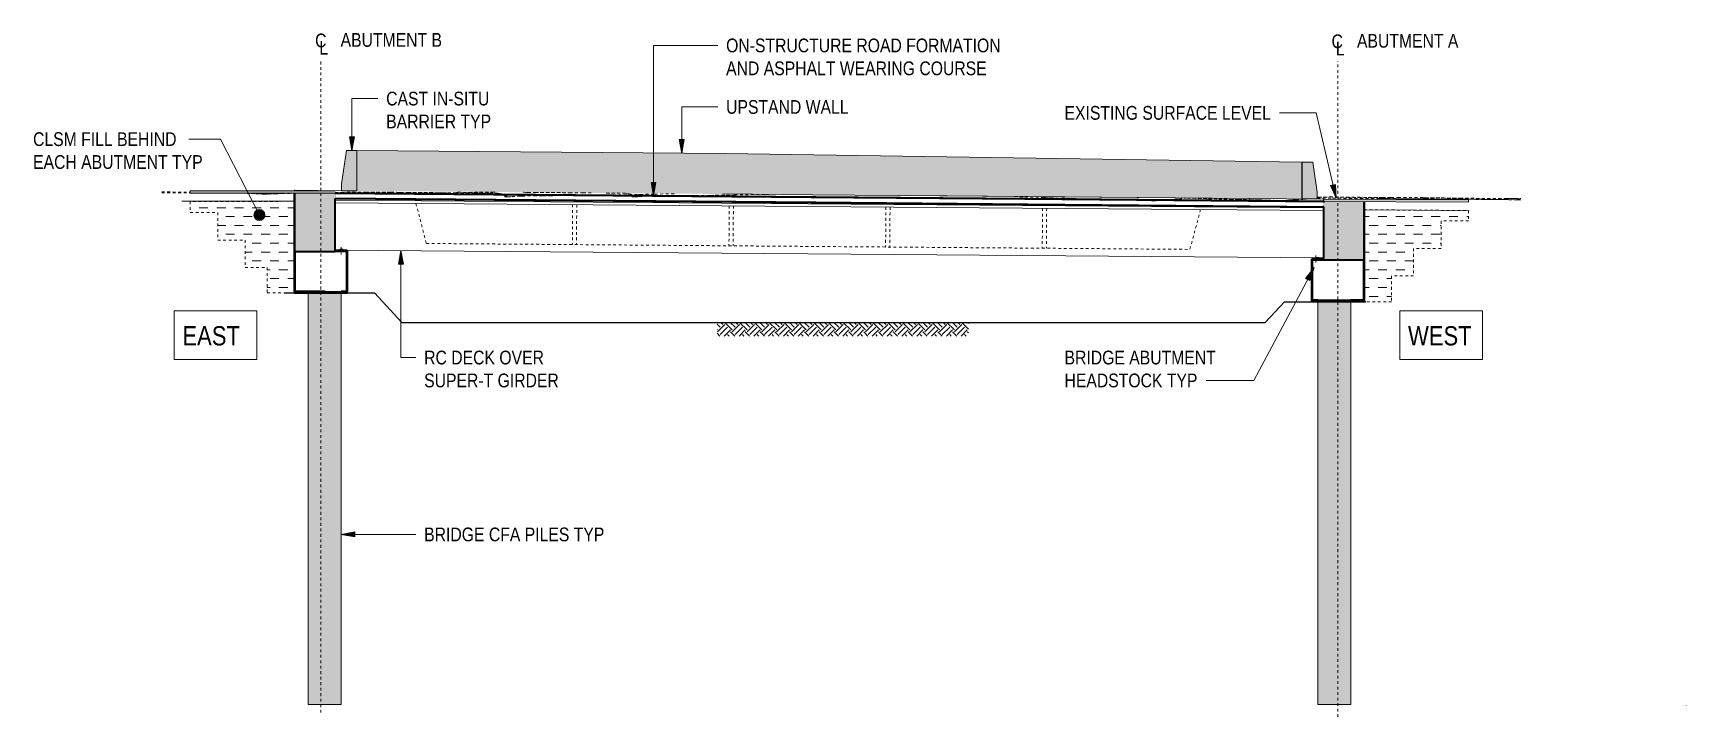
# Model space of a CAD drawing. Header units: metres. Extents: x -1160 to -900, y 3 to 561.
# Drawn here: x -1086 to -1025.8, y 3 to 27.9 of the extents above; entities that cross this region are included whole.
import ezdxf

# ---------------------------------------------------------------- set-up
doc = ezdxf.new("R2010")
doc.units = ezdxf.units.M
for name, pattern in [('Dash - Tight', [0.0045, 0.003, -0.0015]), ('JacobsCenter', [0.015, 0.009, -0.0015, 0.003, -0.0015]), ('JacobsDash', [0.0045, 0.003, -0.0015])]:
    doc.linetypes.add(name, pattern=pattern)
for name, color, linetype, lineweight in [('A-ANNO-NOTE', 7, 'Continuous', 9), ('A-DETL', 7, 'Continuous', 13), ('A-DETL-GENF', 7, 'Continuous', 9), ('A-FLOR', 7, 'Continuous', 40), ('A-GENM', 7, 'Continuous', 25), ('G-ANNO-TEXT', 7, 'Continuous', 9), ('S-BEAM', 7, 'Continuous', 40), ('S-FNDN', 7, 'Continuous', 40)]:
    doc.layers.add(name, color=color, linetype=linetype, lineweight=lineweight)
doc.styles.add('Arial Narrow', font='ARIALN.TTF', dxfattribs={"height": 0.5})
doc.styles.add('Arial Narrow_2', font='ARIALN.TTF', dxfattribs={"height": 0.7})
doc.styles.add('Arial Narrow_3', font='ARIALN.TTF', dxfattribs={"height": 0.0035})
doc.styles.add('Arial Narrow_4', font='ARIALN.TTF', dxfattribs={"height": 0.005})
pattern_1 = [(0, (-1057.083, 10.849), (0.32258, 0.32258), [0.32258, -0.32258])]

# ---------------------------------------------------------------- blocks, each defined once
blk = doc.blocks.new('T2DPAA-T2D-PWA-SU-M3D-000101_dwg-40820706-DRG-2873033 - SECTION-STAGE 6')
at = {"color": 9, "linetype": 'Dash - Tight', "lineweight": 18, "true_color": 0xc0c0c0}
for p, q in [((-349.786, 22.044), (-348.75, 22.038)), ((-349.786, 22.042), (-348.75, 22.036)), ((-347.476, 22.028), (-346.835, 22.023)), ((-347.385, 22.028), (-347.111, 22.026)), ((-347.111, 22.026), (-346.841, 22.024)), ((-346.841, 22.024), (-346.815, 22.023)), ((-346.841, 22.024), (-346.835, 22.023)), ((-346.835, 22.023), (-346.746, 22.02)), ((-346.815, 22.023), (-346.679, 22.018)), ((-346.746, 22.02), (-346.231, 21.996)), ((-346.746, 22.02), (-346.679, 22.018)), ((-346.679, 22.018), (-346.177, 21.995)), ((-346.231, 21.996), (-346.116, 21.987)), ((-346.231, 21.996), (-346.177, 21.995)), ((-346.177, 21.995), (-346.065, 21.986)), ((-346.116, 21.987), (-345.95, 21.994)), ((-346.116, 21.987), (-346.049, 21.984)), ((-346.065, 21.986), (-346.049, 21.984)), ((-346.049, 21.984), (-345.888, 21.991)), ((-345.95, 21.994), (-345.483, 22.012)), ((-345.95, 21.994), (-345.863, 21.993)), ((-345.888, 21.991), (-345.863, 21.993)), ((-345.863, 21.993), (-345.416, 22.01)), ((-345.483, 22.012), (-344.95, 22.024)), ((-345.483, 22.012), (-345.416, 22.01)), ((-345.416, 22.01), (-344.95, 22.02)), ((-343.478, 22.055), (-343.235, 22.052)), ((-343.478, 22.053), (-343.256, 22.05)), ((-343.256, 22.05), (-342.446, 22.063)), ((-343.256, 22.05), (-343.235, 22.052)), ((-343.235, 22.052), (-342.381, 22.066)), ((-342.446, 22.063), (-342.335, 22.065)), ((-342.381, 22.066), (-341.436, 22.064)), ((-342.381, 22.066), (-342.335, 22.065)), ((-342.335, 22.065), (-341.444, 22.064)), ((-341.444, 22.064), (-341.132, 22.051)), ((-341.444, 22.064), (-341.436, 22.064)), ((-341.436, 22.064), (-341.106, 22.05)), ((-341.132, 22.051), (-341.088, 22.049)), ((-341.106, 22.05), (-340.85, 22.052)), ((-341.106, 22.05), (-341.088, 22.049)), ((-341.088, 22.049), (-340.842, 22.05)), ((-340.85, 22.052), (-339.584, 22.041)), ((-340.85, 22.052), (-340.813, 22.05)), ((-340.842, 22.05), (-340.813, 22.05)), ((-340.813, 22.05), (-339.602, 22.04)), ((-339.584, 22.041), (-339.602, 22.04)), ((-339.578, 22.04), (-339.602, 22.04)), ((-339.584, 22.041), (-339.384, 22.04)), ((-339.578, 22.04), (-339.387, 22.039)), ((-339.387, 22.039), (-339.384, 22.04)), ((-339.387, 22.039), (-339.124, 22.038)), ((-339.384, 22.04), (-339.107, 22.038)), ((-339.124, 22.038), (-339.091, 22.037)), ((-339.107, 22.038), (-338.37, 22.033)), ((-339.107, 22.038), (-339.091, 22.037)), ((-339.091, 22.037), (-338.4, 22.032)), ((-338.4, 22.032), (-338.301, 22.031)), ((-338.37, 22.033), (-337.845, 22.024)), ((-338.37, 22.033), (-338.301, 22.031)), ((-338.301, 22.031), (-337.856, 22.024)), ((-337.856, 22.024), (-337.607, 22.024)), ((-337.856, 22.024), (-337.845, 22.024)), ((-337.845, 22.024), (-337.551, 22.024)), ((-337.607, 22.024), (-337.543, 22.024)), ((-337.551, 22.024), (-337.347, 21.983)), ((-337.551, 22.024), (-337.543, 22.024)), ((-337.543, 22.024), (-337.432, 22.001)), ((-337.432, 22.001), (-337.426, 21.997)), ((-337.432, 22.001), (-337.347, 21.983)), ((-337.426, 21.997), (-337.3, 21.901)), ((-337.347, 21.983), (-337.336, 21.974)), ((-337.336, 21.974), (-337.283, 21.935)), ((-337.336, 21.974), (-337.3, 21.901)), ((-337.3, 21.901), (-337.291, 21.894)), ((-337.291, 21.894), (-337.283, 21.935)), ((-337.291, 21.894), (-337.276, 21.885)), ((-337.283, 21.935), (-337.2, 21.885)), ((-337.166, 21.892), (-337.276, 21.885)), ((-337.2, 21.885), (-337.276, 21.885)), ((-337.2, 21.885), (-337.039, 21.896)), ((-337.166, 21.892), (-337.036, 21.901)), ((-337.039, 21.896), (-336.741, 21.915)), ((-337.036, 21.901), (-337.039, 21.896)), ((-337.036, 21.901), (-336.794, 21.916)), ((-336.794, 21.916), (-336.743, 21.92)), ((-336.743, 21.92), (-336.668, 21.92)), ((-336.743, 21.92), (-336.697, 21.919)), ((-336.741, 21.915), (-336.697, 21.919)), ((-336.741, 21.915), (-336.702, 21.917)), ((-336.702, 21.917), (-336.68, 21.919)), ((-336.697, 21.919), (-336.702, 21.917)), ((-336.697, 21.919), (-336.668, 21.92)), ((-336.697, 21.919), (-336.68, 21.919)), ((-336.68, 21.919), (-336.252, 21.926)), ((-336.668, 21.92), (-336.225, 21.927)), ((-336.252, 21.926), (-335.916, 21.927)), ((-336.252, 21.926), (-336.225, 21.927)), ((-336.225, 21.927), (-335.9, 21.928)), ((-335.916, 21.927), (-335.661, 21.928)), ((-335.916, 21.927), (-335.9, 21.928)), ((-335.9, 21.928), (-335.652, 21.929)), ((-335.661, 21.928), (-335.38, 21.935)), ((-335.661, 21.928), (-335.652, 21.929)), ((-335.652, 21.929), (-335.38, 21.936)), ((-335.38, 21.936), (-334.506, 21.945)), ((-335.38, 21.935), (-334.479, 21.944)), ((-335.38, 21.936), (-335.38, 21.935)), ((-334.506, 21.945), (-334.435, 21.945)), ((-334.479, 21.944), (-333.58, 21.958)), ((-334.479, 21.944), (-334.435, 21.945)), ((-334.435, 21.945), (-333.58, 21.958)), ((-333.58, 21.958), (-332.438, 21.979)), ((-333.58, 21.958), (-332.38, 21.979)), ((-333.58, 21.958), (-333.58, 21.958)), ((-332.37, 21.98), (-332.438, 21.979)), ((-332.38, 21.979), (-332.438, 21.979)), ((-332.38, 21.979), (-331.846, 21.987)), ((-332.37, 21.98), (-331.846, 21.987)), ((-331.846, 21.987), (-331.063, 22.009)), ((-331.846, 21.987), (-331.053, 22.008)), ((-331.846, 21.987), (-331.846, 21.987)), ((-318.758, 21.903), (-318.382, 21.891)), ((-318.736, 21.903), (-318.382, 21.891)), ((-318.382, 21.891), (-317.745, 21.865)), ((-318.382, 21.891), (-317.701, 21.863)), ((-318.382, 21.891), (-318.382, 21.891)), ((-317.634, 21.862), (-317.745, 21.865)), ((-317.701, 21.863), (-317.745, 21.865)), ((-317.701, 21.863), (-316.329, 21.819)), ((-317.634, 21.862), (-316.329, 21.82)), ((-316.329, 21.82), (-315.962, 21.808)), ((-316.329, 21.82), (-316.329, 21.819)), ((-316.329, 21.819), (-315.943, 21.806)), ((-315.962, 21.808), (-315.778, 21.807)), ((-315.962, 21.808), (-315.943, 21.806)), ((-315.943, 21.806), (-315.749, 21.805)), ((-315.778, 21.807), (-315.559, 21.799)), ((-315.778, 21.807), (-315.749, 21.805)), ((-315.749, 21.805), (-315.519, 21.797)), ((-315.559, 21.799), (-315.267, 21.794)), ((-315.559, 21.799), (-315.519, 21.797)), ((-315.519, 21.797), (-315.212, 21.792)), ((-315.267, 21.794), (-314.836, 21.788)), ((-315.267, 21.794), (-315.212, 21.792)), ((-315.212, 21.792), (-314.76, 21.785)), ((-314.836, 21.788), (-314.634, 21.784)), ((-314.836, 21.788), (-314.76, 21.785)), ((-314.76, 21.785), (-314.547, 21.781)), ((-314.634, 21.784), (-314.516, 21.781)), ((-314.492, 21.782), (-314.547, 21.781)), ((-314.547, 21.781), (-314.516, 21.781)), ((-314.516, 21.781), (-314.469, 21.782)), ((-314.492, 21.782), (-314.433, 21.783)), ((-314.412, 21.778), (-314.492, 21.782)), ((-314.433, 21.783), (-314.469, 21.782)), ((-314.433, 21.783), (-314.387, 21.78)), ((-314.412, 21.778), (-314.387, 21.78)), ((-314.412, 21.778), (-314.295, 21.769)), ((-314.387, 21.78), (-314.318, 21.775)), ((-314.318, 21.775), (-314.231, 21.769)), ((-314.295, 21.769), (-314.221, 21.769)), ((-314.295, 21.769), (-314.231, 21.769)), ((-314.231, 21.769), (-314.215, 21.769)), ((-314.221, 21.769), (-314.161, 21.766)), ((-314.221, 21.769), (-314.215, 21.769)), ((-314.215, 21.769), (-314.201, 21.768)), ((-314.201, 21.768), (-314.159, 21.768)), ((-314.201, 21.768), (-314.161, 21.766)), ((-314.161, 21.766), (-313.978, 21.763)), ((-314.159, 21.768), (-313.968, 21.764)), ((-313.978, 21.763), (-313.968, 21.764)), ((-313.978, 21.763), (-313.758, 21.751)), ((-313.968, 21.764), (-313.789, 21.754)), ((-313.688, 21.749), (-313.789, 21.754)), ((-313.632, 21.752), (-313.758, 21.751)), ((-313.688, 21.749), (-313.758, 21.751)), ((-313.609, 21.75), (-313.688, 21.749)), ((-313.632, 21.752), (-313.629, 21.752)), ((-313.632, 21.752), (-313.622, 21.752)), ((-313.629, 21.752), (-313.622, 21.752)), ((-313.622, 21.752), (-313.629, 21.752)), ((-313.622, 21.752), (-313.618, 21.753)), ((-313.622, 21.752), (-313.618, 21.753)), ((-313.622, 21.752), (-313.604, 21.75)), ((-313.622, 21.752), (-313.622, 21.752)), ((-313.622, 21.752), (-313.553, 21.752)), ((-313.618, 21.753), (-313.258, 21.776)), ((-313.609, 21.75), (-313.604, 21.75)), ((-313.604, 21.75), (-313.553, 21.752)), ((-313.553, 21.752), (-313.545, 21.752)), ((-313.545, 21.752), (-313.26, 21.77)), ((-313.26, 21.77), (-313.157, 21.778)), ((-313.26, 21.77), (-313.258, 21.776)), ((-313.258, 21.776), (-313.127, 21.785)), ((-313.157, 21.778), (-312.978, 21.791)), ((-313.157, 21.778), (-313.127, 21.785)), ((-313.127, 21.785), (-312.9, 21.801)), ((-312.9, 21.801), (-312.978, 21.791)), ((-312.903, 21.796), (-312.978, 21.791)), ((-312.903, 21.796), (-312.78, 21.804)), ((-312.9, 21.801), (-312.761, 21.811)), ((-312.78, 21.804), (-312.563, 21.843)), ((-312.78, 21.804), (-312.761, 21.811)), ((-312.761, 21.811), (-312.542, 21.85)), ((-312.563, 21.843), (-312.535, 21.85)), ((-312.563, 21.843), (-312.539, 21.848)), ((-312.539, 21.848), (-312.529, 21.85)), ((-308.297, 21.859), (-308.287, 21.859)), ((-308.297, 21.857), (-308.287, 21.857)), ((-307.737, 21.85), (-307.171, 21.84)), ((-307.737, 21.847), (-307.187, 21.838)), ((-307.187, 21.838), (-307.171, 21.84)), ((-307.187, 21.838), (-305.498, 21.827)), ((-307.171, 21.84), (-305.391, 21.828)), ((-305.498, 21.827), (-305.302, 21.825)), ((-305.391, 21.828), (-301.877, 21.801)), ((-305.391, 21.828), (-305.302, 21.825)), ((-305.302, 21.825), (-301.968, 21.799)), ((-301.968, 21.799), (-301.877, 21.801)), ((-301.968, 21.799), (-300.33, 21.783)), ((-301.877, 21.801), (-300.33, 21.785))]:
    blk.add_line(p, q, dxfattribs=at)
blk = doc.blocks.new('T2DPAA-T2D-PWA-SU-M3D-000100_SurveySurface_rvt-1-DRG-2873033 - SECTION-STAGE 6')
at = {"color": 9, "linetype": 'Dash - Tight', "lineweight": 18, "true_color": 0xc0c0c0}
blk.add_blockref('T2DPAA-T2D-PWA-SU-M3D-000101_dwg-40820706-DRG-2873033 - SECTION-STAGE 6', (0, 0), dxfattribs=at)
blk = doc.blocks.new('T2DPAA-T2D-PWA-SU-M3D-000101_dwg-V1-DRG-2873033 - SECTION-STAGE 6')
at = {"color": 9, "linetype": 'Dash - Tight', "lineweight": 18, "true_color": 0xc0c0c0}
for p, q in [((-349.786, 22.069), (-348.75, 22.064)), ((-349.786, 22.068), (-348.75, 22.062)), ((-349.786, 22.068), (-348.75, 22.063)), ((-343.478, 22.034), (-342.474, 22.026)), ((-343.478, 22.033), (-343.115, 22.03)), ((-343.478, 22.032), (-343.115, 22.03)), ((-343.115, 22.03), (-342.2, 22.023)), ((-342.474, 22.026), (-342.206, 22.024)), ((-342.206, 22.024), (-342.18, 22.023)), ((-342.206, 22.024), (-342.2, 22.023)), ((-342.2, 22.023), (-342.11, 22.02)), ((-342.18, 22.023), (-342.043, 22.018)), ((-342.11, 22.02), (-341.595, 21.996)), ((-342.11, 22.02), (-342.043, 22.018)), ((-342.043, 22.018), (-341.541, 21.995)), ((-341.595, 21.996), (-341.481, 21.987)), ((-341.595, 21.996), (-341.541, 21.995)), ((-341.541, 21.995), (-341.43, 21.986)), ((-341.481, 21.987), (-341.315, 21.994)), ((-341.481, 21.987), (-341.413, 21.984)), ((-341.43, 21.986), (-341.413, 21.984)), ((-341.413, 21.984), (-341.253, 21.991)), ((-341.315, 21.994), (-340.847, 22.012)), ((-341.315, 21.994), (-341.227, 21.993)), ((-341.253, 21.991), (-341.227, 21.993)), ((-341.227, 21.993), (-340.78, 22.01)), ((-340.847, 22.012), (-339.751, 22.036)), ((-340.847, 22.012), (-340.78, 22.01)), ((-340.78, 22.01), (-339.731, 22.032)), ((-339.751, 22.036), (-339.372, 22.036)), ((-339.751, 22.036), (-339.731, 22.032)), ((-339.731, 22.032), (-339.368, 22.033)), ((-339.372, 22.036), (-339.113, 22.038)), ((-339.368, 22.033), (-339.372, 22.036)), ((-339.368, 22.033), (-339.121, 22.035)), ((-339.113, 22.038), (-339.121, 22.035)), ((-339.107, 22.037), (-339.121, 22.035)), ((-339.113, 22.038), (-339.011, 22.057)), ((-339.107, 22.037), (-339.01, 22.055)), ((-339.011, 22.057), (-338.6, 22.052)), ((-339.01, 22.055), (-339.011, 22.057)), ((-339.01, 22.055), (-338.621, 22.05)), ((-338.621, 22.05), (-337.811, 22.063)), ((-338.621, 22.05), (-338.6, 22.052)), ((-338.6, 22.052), (-337.745, 22.066)), ((-337.811, 22.063), (-337.7, 22.065)), ((-337.745, 22.066), (-337.729, 22.066)), ((-337.745, 22.066), (-337.7, 22.065)), ((-337.7, 22.065), (-337.659, 22.065)), ((-336.635, 22.056), (-336.497, 22.051)), ((-336.611, 22.056), (-336.47, 22.05)), ((-336.497, 22.051), (-336.453, 22.049)), ((-336.47, 22.05), (-336.215, 22.052)), ((-336.47, 22.05), (-336.453, 22.049)), ((-336.453, 22.049), (-336.207, 22.05)), ((-336.215, 22.052), (-334.949, 22.041)), ((-336.215, 22.052), (-336.178, 22.05)), ((-336.207, 22.05), (-336.178, 22.05)), ((-336.178, 22.05), (-334.967, 22.04)), ((-334.949, 22.041), (-334.967, 22.04)), ((-334.943, 22.04), (-334.967, 22.04)), ((-334.949, 22.041), (-334.749, 22.04)), ((-334.943, 22.04), (-334.752, 22.039)), ((-334.752, 22.039), (-334.749, 22.04)), ((-334.752, 22.039), (-334.489, 22.038)), ((-334.749, 22.04), (-334.679, 22.04)), ((-334.489, 22.038), (-334.456, 22.037)), ((-334.462, 22.038), (-334.456, 22.037)), ((-334.456, 22.037), (-334.081, 22.034)), ((-333.62, 22.031), (-333.221, 22.024)), ((-333.586, 22.03), (-333.21, 22.024)), ((-333.221, 22.024), (-332.972, 22.024)), ((-333.221, 22.024), (-333.21, 22.024)), ((-333.21, 22.024), (-332.916, 22.024)), ((-332.972, 22.024), (-332.908, 22.024)), ((-332.916, 22.024), (-332.712, 21.983)), ((-332.916, 22.024), (-332.908, 22.024)), ((-332.908, 22.024), (-332.797, 22.002)), ((-332.797, 22.002), (-332.791, 21.997)), ((-332.797, 22.002), (-332.712, 21.983)), ((-332.791, 21.997), (-332.665, 21.9)), ((-332.712, 21.983), (-332.701, 21.974)), ((-332.701, 21.974), (-332.648, 21.935)), ((-332.701, 21.974), (-332.665, 21.9)), ((-332.665, 21.9), (-332.656, 21.893)), ((-332.656, 21.893), (-332.648, 21.935)), ((-332.656, 21.893), (-332.642, 21.885)), ((-332.648, 21.935), (-332.566, 21.885)), ((-332.531, 21.892), (-332.642, 21.885)), ((-332.566, 21.885), (-332.642, 21.885)), ((-332.566, 21.885), (-332.404, 21.896)), ((-332.531, 21.892), (-332.401, 21.901)), ((-332.404, 21.896), (-332.105, 21.915)), ((-332.401, 21.901), (-332.404, 21.896)), ((-332.401, 21.901), (-332.158, 21.917)), ((-332.158, 21.917), (-332.108, 21.92)), ((-332.108, 21.92), (-332.033, 21.92)), ((-332.108, 21.92), (-332.062, 21.919)), ((-332.105, 21.915), (-332.062, 21.919)), ((-332.105, 21.915), (-332.067, 21.918)), ((-332.067, 21.918), (-332.045, 21.919)), ((-332.062, 21.919), (-332.067, 21.918)), ((-332.062, 21.919), (-332.033, 21.92)), ((-332.062, 21.919), (-332.045, 21.919)), ((-332.045, 21.919), (-331.617, 21.926)), ((-332.033, 21.92), (-331.59, 21.927)), ((-331.617, 21.926), (-331.281, 21.927)), ((-331.617, 21.926), (-331.59, 21.927)), ((-331.59, 21.927), (-331.265, 21.928)), ((-331.281, 21.927), (-331.026, 21.928)), ((-331.281, 21.927), (-331.265, 21.928)), ((-331.265, 21.928), (-331.017, 21.929)), ((-331.026, 21.928), (-330.745, 21.935)), ((-331.026, 21.928), (-331.017, 21.929)), ((-331.017, 21.929), (-330.745, 21.936)), ((-330.745, 21.936), (-329.871, 21.945)), ((-330.745, 21.935), (-329.843, 21.944)), ((-330.745, 21.936), (-330.745, 21.935)), ((-329.871, 21.945), (-329.8, 21.945)), ((-329.843, 21.944), (-328.945, 21.958)), ((-329.843, 21.944), (-329.8, 21.945)), ((-329.8, 21.945), (-328.945, 21.958)), ((-328.945, 21.958), (-327.804, 21.979)), ((-328.945, 21.958), (-327.746, 21.979)), ((-328.945, 21.958), (-328.945, 21.958)), ((-327.735, 21.98), (-327.804, 21.979)), ((-327.746, 21.979), (-327.804, 21.979)), ((-327.746, 21.979), (-327.714, 21.98)), ((-327.735, 21.98), (-327.729, 21.98)), ((-312.687, 21.851), (-311.694, 21.819)), ((-312.648, 21.851), (-311.694, 21.82)), ((-311.694, 21.82), (-311.327, 21.808)), ((-311.694, 21.82), (-311.694, 21.819)), ((-311.694, 21.819), (-311.308, 21.806)), ((-311.327, 21.808), (-311.143, 21.807)), ((-311.327, 21.808), (-311.308, 21.806)), ((-311.308, 21.806), (-311.115, 21.805)), ((-311.143, 21.807), (-310.924, 21.799)), ((-311.143, 21.807), (-311.115, 21.805)), ((-311.115, 21.805), (-310.884, 21.797)), ((-310.924, 21.799), (-310.632, 21.794)), ((-310.924, 21.799), (-310.884, 21.797)), ((-310.884, 21.797), (-310.577, 21.792)), ((-310.632, 21.794), (-310.202, 21.788)), ((-310.632, 21.794), (-310.577, 21.792)), ((-310.577, 21.792), (-310.125, 21.785)), ((-310.202, 21.788), (-309.999, 21.784)), ((-310.202, 21.788), (-310.125, 21.785)), ((-310.125, 21.785), (-309.912, 21.781)), ((-309.999, 21.784), (-309.881, 21.781)), ((-309.857, 21.782), (-309.912, 21.781)), ((-309.912, 21.781), (-309.881, 21.781)), ((-309.881, 21.781), (-309.833, 21.782)), ((-309.857, 21.782), (-309.798, 21.783)), ((-309.777, 21.778), (-309.857, 21.782)), ((-309.798, 21.783), (-309.833, 21.782)), ((-309.798, 21.783), (-309.752, 21.78)), ((-309.777, 21.778), (-309.752, 21.78)), ((-309.777, 21.778), (-309.659, 21.769)), ((-309.752, 21.78), (-309.683, 21.775)), ((-309.683, 21.775), (-309.596, 21.769)), ((-309.659, 21.769), (-309.586, 21.769)), ((-309.659, 21.769), (-309.596, 21.769)), ((-309.596, 21.769), (-309.58, 21.769)), ((-309.586, 21.769), (-309.526, 21.766)), ((-309.586, 21.769), (-309.58, 21.769)), ((-309.58, 21.769), (-309.566, 21.768)), ((-309.566, 21.768), (-309.525, 21.768)), ((-309.566, 21.768), (-309.526, 21.766)), ((-309.526, 21.766), (-309.343, 21.763)), ((-309.525, 21.768), (-309.333, 21.764)), ((-309.343, 21.763), (-309.333, 21.764)), ((-309.343, 21.763), (-309.123, 21.751)), ((-309.333, 21.764), (-309.153, 21.754)), ((-309.053, 21.749), (-309.153, 21.754)), ((-308.996, 21.752), (-309.123, 21.751)), ((-309.053, 21.749), (-309.123, 21.751)), ((-308.973, 21.749), (-309.053, 21.749)), ((-308.996, 21.752), (-308.993, 21.752)), ((-308.996, 21.752), (-308.987, 21.752)), ((-308.993, 21.752), (-308.987, 21.752)), ((-308.987, 21.752), (-308.993, 21.752)), ((-308.987, 21.752), (-308.984, 21.753)), ((-308.987, 21.752), (-308.984, 21.753)), ((-308.987, 21.752), (-308.969, 21.75)), ((-308.987, 21.752), (-308.987, 21.752)), ((-308.987, 21.752), (-308.918, 21.752)), ((-308.984, 21.753), (-308.623, 21.776)), ((-308.973, 21.749), (-308.969, 21.75)), ((-308.969, 21.75), (-308.918, 21.752)), ((-308.918, 21.752), (-308.91, 21.752)), ((-308.91, 21.752), (-308.625, 21.77)), ((-308.625, 21.77), (-308.522, 21.778)), ((-308.625, 21.77), (-308.623, 21.776)), ((-308.623, 21.776), (-308.493, 21.785)), ((-308.522, 21.778), (-308.343, 21.79)), ((-308.522, 21.778), (-308.493, 21.785)), ((-308.493, 21.785), (-308.266, 21.801)), ((-308.266, 21.801), (-308.343, 21.79)), ((-308.269, 21.796), (-308.343, 21.79)), ((-308.269, 21.796), (-308.145, 21.804)), ((-308.266, 21.801), (-308.126, 21.811)), ((-308.145, 21.804), (-308.084, 21.815)), ((-308.145, 21.804), (-308.126, 21.811)), ((-308.126, 21.811), (-308.105, 21.815)), ((-307.737, 21.876), (-307.725, 21.878)), ((-307.737, 21.875), (-307.728, 21.876)), ((-307.728, 21.876), (-307.725, 21.878)), ((-307.728, 21.876), (-307.727, 21.876)), ((-307.727, 21.876), (-307.7, 21.876)), ((-307.725, 21.878), (-307.724, 21.878)), ((-307.724, 21.878), (-307.722, 21.878)), ((-307.724, 21.878), (-307.7, 21.876)), ((-307.722, 21.878), (-307.291, 21.889)), ((-307.722, 21.878), (-307.674, 21.876)), ((-307.7, 21.876), (-307.699, 21.876)), ((-307.699, 21.876), (-307.674, 21.876)), ((-307.674, 21.876), (-307.267, 21.887)), ((-307.291, 21.889), (-306.693, 21.875)), ((-307.291, 21.889), (-307.267, 21.887)), ((-307.267, 21.887), (-306.704, 21.873)), ((-306.704, 21.873), (-306.633, 21.872)), ((-306.693, 21.875), (-305.322, 21.87)), ((-306.693, 21.875), (-306.633, 21.872)), ((-306.633, 21.872), (-305.359, 21.867)), ((-305.322, 21.87), (-305.359, 21.867)), ((-305.326, 21.867), (-305.359, 21.867)), ((-305.083, 21.87), (-305.326, 21.867)), ((-305.062, 21.873), (-305.322, 21.87)), ((-305.062, 21.873), (-305.083, 21.87)), ((-305.054, 21.87), (-305.083, 21.87)), ((-305.062, 21.873), (-304.794, 21.871)), ((-305.054, 21.87), (-304.799, 21.868)), ((-304.799, 21.868), (-304.794, 21.871)), ((-304.799, 21.868), (-303.884, 21.86)), ((-304.794, 21.871), (-303.828, 21.862)), ((-303.884, 21.86), (-303.778, 21.859)), ((-303.828, 21.862), (-302.536, 21.84)), ((-303.828, 21.862), (-303.778, 21.859)), ((-303.778, 21.859), (-302.552, 21.838)), ((-302.552, 21.838), (-302.536, 21.84)), ((-302.552, 21.838), (-300.862, 21.827)), ((-302.536, 21.84), (-300.755, 21.828)), ((-300.862, 21.827), (-300.666, 21.825)), ((-300.755, 21.828), (-300.33, 21.825)), ((-300.755, 21.828), (-300.666, 21.825)), ((-300.666, 21.825), (-300.33, 21.823))]:
    blk.add_line(p, q, dxfattribs=at)
blk = doc.blocks.new('T2DPAA-T2D-PWA-SU-M3D-000100_SurveySurface_rvt-2-DRG-2873033 - SECTION-STAGE 6')
at = {"color": 9, "linetype": 'Dash - Tight', "lineweight": 18, "true_color": 0xc0c0c0}
blk.add_blockref('T2DPAA-T2D-PWA-SU-M3D-000101_dwg-V1-DRG-2873033 - SECTION-STAGE 6', (0, 0), dxfattribs=at)
blk = doc.blocks.new('20_SFR_WSC_ShotcreteWall_ArchFlatBack_Datum - ArchWall_PileSize_1200-8656296-DRG-2873033 - SECTION-STAGE 6')
at = {"layer": 'A-GENM'}
for p, q in [((-344.409, 18.445), (-344.371, 18.444)), ((-344.403, 18.444), (-344.409, 18.445))]:
    blk.add_line(p, q, dxfattribs=at)
at = {"layer": 'A-GENM', "flags": 128}
blk.add_lwpolyline([(-344.266, 18.444), (-344.311, 18.444), (-344.371, 18.444)], dxfattribs=at)
blk = doc.blocks.new('05_SFO_BPE_Twin_Pedestal_Sq125_CS_BR08-ABUT_B - 525 Wide Pedestal _125L x 125W x20H_-6054781-DRG-2873033 - SECTION-STAGE 6')
at = {"layer": 'S-FNDN', "true_color": 0xc0c0c0}
blk.add_hatch(color=9, dxfattribs=at).paths.add_polyline_path([(-343.186, 19.961), (-343.186, 19.962), (-343.311, 19.961)])
at = {"layer": 'S-FNDN'}
for p, q in [((-343.311, 19.962), (-343.186, 19.962)), ((-343.311, 19.942), (-343.311, 19.962)), ((-343.311, 19.962), (-343.311, 19.961)), ((-343.186, 19.961), (-343.311, 19.961)), ((-343.311, 19.961), (-343.311, 19.941)), ((-343.186, 19.942), (-343.311, 19.942)), ((-343.311, 19.941), (-343.311, 19.942)), ((-343.311, 19.941), (-343.186, 19.941)), ((-343.186, 19.962), (-343.186, 19.942)), ((-343.186, 19.961), (-343.186, 19.962)), ((-343.186, 19.941), (-343.186, 19.961)), ((-343.186, 19.942), (-343.186, 19.941))]:
    blk.add_line(p, q, dxfattribs=at)
blk = doc.blocks.new('05_SFO_BPE_Twin_Pedestal_Sq125_CS_BR13-1 - 525 Wide Pedestal _125L x 125W x20H_-5992202-DRG-2873033 - SECTION-STAGE 6')
at = {"layer": 'S-FNDN', "true_color": 0xc0c0c0}
blk.add_hatch(color=9, dxfattribs=at).paths.add_polyline_path([(-307.665, 19.654), (-307.665, 19.655), (-307.79, 19.654)])
at = {"layer": 'S-FNDN'}
for p, q in [((-307.79, 19.655), (-307.665, 19.655)), ((-307.79, 19.635), (-307.79, 19.655)), ((-307.79, 19.655), (-307.79, 19.654)), ((-307.665, 19.654), (-307.79, 19.654)), ((-307.79, 19.654), (-307.79, 19.634)), ((-307.665, 19.635), (-307.79, 19.635)), ((-307.79, 19.634), (-307.79, 19.635)), ((-307.79, 19.634), (-307.665, 19.634)), ((-307.665, 19.655), (-307.665, 19.635)), ((-307.665, 19.654), (-307.665, 19.655)), ((-307.665, 19.634), (-307.665, 19.654)), ((-307.665, 19.635), (-307.665, 19.634))]:
    blk.add_line(p, q, dxfattribs=at)
blk = doc.blocks.new('CS_Annot_Centreline Symbol1 - CS_Annot_Centreline Symbol-5070896-DRG-2873033 - SECTION-STAGE 6')
at = {"layer": 'A-ANNO-NOTE', "char_height": 0.5, "attachment_point": 1, "style": 'Arial Narrow'}
for s, insert, width in [('C  ', (-344.206, 27.832), 0.88186), ('L', (-344.05, 27.566), 0.38481)]:
    blk.add_mtext(s, dxfattribs=dict(at, insert=insert, width=width))

msp = doc.modelspace()

# ---------------------------------------------------------------- hatches: boundary and pattern name
at = {"layer": 'A-DETL-GENF', "true_color": 0xc0c0c0}
for points in [[(-1074.245, 22.108), (-1074.245, 23.583), (-1074.619, 23.583), (-1074.805, 22.359), (-1074.805, 22.112)], [(-1039.855, 21.813), (-1039.855, 23.158), (-1060.841, 23.468), (-1074.245, 23.583), (-1074.245, 22.108), (-1044.249, 21.851)], [(-1039.845, 21.813), (-1039.295, 21.817), (-1039.295, 22.064), (-1039.461, 23.158), (-1039.845, 23.158), (-1039.845, 21.898)], [(-1075.162, 22.028), (-1075.036, 22.029), (-1075.036, 22.113), (-1080.308, 22.113), (-1080.308, 22.028), (-1075.688, 22.028)], [(-1033.794, 21.691), (-1033.793, 21.776), (-1039.065, 21.806), (-1039.066, 21.722), (-1037.44, 21.712)]]:
    msp.add_hatch(color=9, dxfattribs=at).paths.add_polyline_path(points)
at = {"layer": 'A-DETL-GENF'}
h = msp.add_hatch(dxfattribs=at)
h.set_pattern_fill('FP_4', color=256, style=0, pattern_type=2)
h.set_pattern_definition(pattern_1)
h.paths.add_polyline_path([(-1077.508, 18.394), (-1076.508, 18.395), (-1076.51, 21.728), (-1080.308, 21.72), (-1080.308, 21.318), (-1079.308, 21.318), (-1079.308, 20.318), (-1078.308, 20.318), (-1078.308, 19.318), (-1077.508, 19.318), (-1077.508, 18.44)])
at = {"layer": 'A-DETL-GENF', "true_color": 0xffffff}
for points in [[(-1075.083, 19.898), (-1075.035, 19.9), (-1075.035, 21.828), (-1075.005, 21.829), (-1075.005, 22.028), (-1076.508, 22.028), (-1076.508, 19.898), (-1075.162, 19.898)], [(-1037.591, 19.591), (-1037.591, 21.713), (-1039.093, 21.721), (-1039.093, 21.521), (-1039.063, 21.521), (-1039.062, 19.591), (-1038.724, 19.591)], [(-1076.021, 3.409), (-1074.821, 3.409), (-1074.821, 18.444), (-1076.021, 18.444), (-1076.021, 14.915)], [(-1038.076, 3.409), (-1038.076, 18.139), (-1039.276, 18.139), (-1039.276, 3.409), (-1039.052, 3.409)]]:
    msp.add_hatch(color=7, dxfattribs=at).paths.add_polyline_path(points)
at = {"layer": 'A-DETL-GENF'}
h = msp.add_hatch(dxfattribs=at)
h.set_pattern_fill('FP_4', color=256, style=0, pattern_type=2)
h.set_pattern_definition(pattern_1)
h.paths.add_polyline_path([(-1037.591, 18.069), (-1036.591, 18.069), (-1036.591, 19.012), (-1035.791, 19.012), (-1035.791, 20.012), (-1034.791, 20.012), (-1034.791, 21.012), (-1033.791, 21.012), (-1033.791, 21.391), (-1037.591, 21.421), (-1037.591, 18.088)])
at = {"layer": 'A-DETL-GENF', "true_color": 0xffffff}
h = msp.add_hatch(color=7, dxfattribs=at)
h.paths.add_polyline_path([(-1076.502, 18.395), (-1076.021, 18.395), (-1076.021, 18.444), (-1075.967, 18.445), (-1076.508, 18.447), (-1076.508, 18.395)])
h.paths.add_polyline_path([(-1074.603, 18.395), (-1074.603, 18.44), (-1074.821, 18.44), (-1074.821, 18.395)])
h = msp.add_hatch(color=7, dxfattribs=at)
h.paths.add_polyline_path([(-1038.076, 18.088), (-1037.591, 18.089), (-1037.591, 18.127), (-1038.076, 18.127)])
h.paths.add_polyline_path([(-1039.276, 18.088), (-1039.276, 18.134), (-1039.495, 18.134), (-1039.495, 18.088), (-1039.488, 18.088)])
at = {"layer": 'A-DETL-GENF'}
h = msp.add_hatch(dxfattribs=at)
h.set_pattern_fill('FP_3', color=256, style=0, pattern_type=2)
h.set_pattern_definition([(315, (-1057.083, 10.849), (0.538815, 0), [0.381, -0.381]), (315, (-1056.982, 10.951), (0.538815, 0), [0.381, -0.381]), (315, (-1056.881, 11.052), (0.538815, 0), [0.381, -0.381]), (45, (-1056.814, 11.052), (0, 0.538815), [0.381, -0.381]), (45, (-1056.713, 10.951), (0, 0.538815), [0.381, -0.381]), (45, (-1056.612, 10.849), (0, 0.538815), [0.381, -0.381])])
h.paths.add_polyline_path([(-1057.711, 16.822), (-1051.993, 16.822), (-1051.993, 17.322), (-1061.135, 17.322), (-1061.135, 16.822)])
at = {"layer": 'G-ANNO-TEXT'}
for points in [[(-1074.424, 23.569), (-1074.335, 24.069), (-1074.512, 24.069)], [(-1062.424, 23.474), (-1062.335, 23.974), (-1062.512, 23.974)], [(-1063.449, 21.916), (-1063.361, 22.416), (-1063.538, 22.416)], [(-1038.611, 21.838), (-1038.638, 22.345), (-1038.81, 22.305)], [(-1072.64, 19.935), (-1072.728, 19.435), (-1072.552, 19.435)], [(-1039.415, 19.323), (-1039.728, 18.923), (-1039.572, 18.84)], [(-1074.824, 9.604), (-1074.324, 9.516), (-1074.324, 9.693)]]:
    msp.add_hatch(color=256, dxfattribs=at).paths.add_polyline_path(points)
h = msp.add_hatch(color=256, dxfattribs=at)
edge = h.paths.add_edge_path()
edge.add_arc((-1077.791, 21.228), 0.2, 0, 360)
at = {"layer": 'S-BEAM', "lineweight": 5, "true_color": 0xc0c0c0}
for points in [[(-1076.502, 18.447), (-1076.502, 19.898), (-1076.508, 19.898), (-1076.508, 18.448)], [(-1039.488, 18.134), (-1039.488, 19.635), (-1039.496, 19.635), (-1039.496, 18.135)]]:
    msp.add_hatch(color=9, dxfattribs=at).paths.add_polyline_path(points)
h = msp.add_hatch(color=9, dxfattribs=at)
h.paths.add_polyline_path([(-1074.603, 19.94), (-1074.612, 19.941), (-1074.744, 19.941)])
h.paths.add_polyline_path([(-1074.869, 19.941), (-1074.869, 19.942), (-1075.035, 19.942)])
h = msp.add_hatch(color=9, dxfattribs=at)
h.paths.add_polyline_path([(-1039.063, 19.633), (-1039.063, 19.634), (-1039.223, 19.634)])
h.paths.add_polyline_path([(-1039.348, 19.634), (-1039.348, 19.635), (-1039.488, 19.635)])

# ---------------------------------------------------------------- linework, layer by layer
at = {"layer": 'A-DETL', "linetype": 'JacobsCenter', "lineweight": 15}
for p, q in [((-1075.556, 22.113), (-1075.556, 26.822)), ((-1038.543, 21.804), (-1038.543, 26.822)), ((-1075.556, 3.122), (-1075.556, 22.028)), ((-1038.543, 2.962), (-1038.543, 21.719))]:
    msp.add_line(p, q, dxfattribs=at)
at = {"layer": 'A-DETL', "lineweight": 18}
for p, q in [((-1074.805, 22.359), (-1074.619, 23.583)), ((-1074.619, 23.583), (-1074.245, 23.583)), ((-1039.461, 23.158), (-1039.845, 23.158)), ((-1039.295, 22.064), (-1039.461, 23.158)), ((-1074.805, 22.112), (-1074.805, 22.359)), ((-1075.035, 21.828), (-1075.005, 21.828)), ((-1075.017, 21.766), (-1075.031, 19.951)), ((-1075.018, 21.676), (-1039.078, 21.398)), ((-1075.017, 21.766), (-1039.078, 21.488)), ((-1074.245, 22.108), (-1074.805, 22.112)), ((-1039.845, 21.813), (-1039.295, 21.817)), ((-1039.295, 21.817), (-1039.295, 22.064)), ((-1039.078, 21.488), (-1039.076, 19.673)), ((-1075.031, 19.951), (-1039.076, 19.673))]:
    msp.add_line(p, q, dxfattribs=at)
at = {"layer": 'A-DETL', "color": 7, "lineweight": 9, "true_color": 0xffffff}
for p, q in [((-1074.245, 23.583), (-1074.245, 22.108)), ((-1039.845, 23.158), (-1039.845, 21.813))]:
    msp.add_line(p, q, dxfattribs=at)
at = {"layer": 'A-DETL', "lineweight": 15}
for p, q in [((-1074.245, 23.583), (-1060.841, 23.468)), ((-1039.855, 23.158), (-1060.841, 23.468)), ((-1075.036, 22.113), (-1080.308, 22.113)), ((-1080.308, 22.113), (-1080.308, 22.028)), ((-1080.308, 22.028), (-1075.036, 22.028)), ((-1039.065, 21.807), (-1039.066, 21.722)), ((-1039.066, 21.722), (-1033.794, 21.691)), ((-1033.793, 21.776), (-1039.065, 21.807)), ((-1033.794, 21.691), (-1033.793, 21.776)), ((-1074.821, 18.444), (-1076.021, 18.444)), ((-1076.021, 18.444), (-1076.021, 3.409)), ((-1074.821, 3.409), (-1074.821, 18.444)), ((-1038.076, 18.139), (-1039.276, 18.139)), ((-1039.276, 18.139), (-1039.276, 3.409)), ((-1038.076, 3.409), (-1038.076, 18.139)), ((-1076.021, 3.409), (-1074.821, 3.409)), ((-1039.276, 3.409), (-1038.076, 3.409))]:
    msp.add_line(p, q, dxfattribs=at)
at = {"layer": 'A-DETL', "color": 9, "true_color": 0xc0c0c0}
msp.add_line((-1074.245, 23.558), (-1074.245, 22.118), dxfattribs=at)
at = {"layer": 'A-DETL', "color": 9, "lineweight": 25, "true_color": 0xc0c0c0}
msp.add_line((-1039.855, 23.138), (-1039.855, 21.843), dxfattribs=at)
at = {"layer": 'A-DETL', "color": 8, "lineweight": 15, "true_color": 0x808080}
for p, q in [((-1076.508, 21.728), (-1080.608, 21.728)), ((-1037.591, 21.421), (-1033.791, 21.391))]:
    msp.add_line(p, q, dxfattribs=at)
at = {"layer": 'A-DETL', "linetype": 'JacobsDash', "lineweight": 15}
for p, q in [((-1076.508, 21.728), (-1080.308, 21.72)), ((-1080.308, 21.72), (-1080.308, 21.318)), ((-1080.308, 21.318), (-1079.308, 21.318)), ((-1079.308, 21.318), (-1079.308, 20.318)), ((-1037.591, 21.421), (-1033.791, 21.391)), ((-1033.791, 21.391), (-1033.791, 21.012)), ((-1033.791, 21.012), (-1034.791, 21.012)), ((-1034.791, 21.012), (-1034.791, 20.012)), ((-1079.308, 20.318), (-1078.308, 20.318)), ((-1078.308, 20.318), (-1078.308, 19.318)), ((-1034.791, 20.012), (-1035.791, 20.012)), ((-1035.791, 20.012), (-1035.791, 19.012)), ((-1078.308, 19.318), (-1077.508, 19.318)), ((-1077.508, 19.318), (-1077.508, 18.394)), ((-1035.791, 19.012), (-1036.591, 19.012)), ((-1036.591, 19.012), (-1036.591, 18.069)), ((-1077.508, 18.394), (-1076.508, 18.394)), ((-1036.591, 18.069), (-1037.591, 18.069))]:
    msp.add_line(p, q, dxfattribs=at)
at = {"layer": 'A-DETL', "lineweight": 35}
for p, q in [((-1076.508, 22.028), (-1076.508, 19.898)), ((-1075.005, 22.028), (-1075.036, 22.028)), ((-1075.035, 19.898), (-1075.035, 21.828)), ((-1039.093, 21.721), (-1039.031, 21.721)), ((-1037.591, 21.713), (-1037.591, 19.591)), ((-1039.063, 21.521), (-1039.093, 21.521)), ((-1039.063, 19.591), (-1039.063, 21.521)), ((-1076.508, 19.9), (-1076.508, 18.395)), ((-1076.508, 19.898), (-1075.035, 19.898)), ((-1074.603, 19.9), (-1075.035, 19.9)), ((-1074.603, 18.395), (-1074.603, 19.9)), ((-1039.495, 18.088), (-1039.495, 19.593)), ((-1039.495, 19.593), (-1039.063, 19.593)), ((-1037.591, 19.591), (-1039.063, 19.591)), ((-1037.59, 19.593), (-1037.59, 18.088)), ((-1076.508, 18.395), (-1074.603, 18.395)), ((-1037.59, 18.088), (-1039.495, 18.088))]:
    msp.add_line(p, q, dxfattribs=at)
at = {"layer": 'A-DETL', "linetype": 'JacobsDash', "lineweight": 18}
for p, q in [((-1072.094, 21.653), (-1071.716, 20.194)), ((-1066.393, 21.609), (-1066.404, 20.153)), ((-1066.243, 21.608), (-1066.254, 20.152)), ((-1060.693, 21.565), (-1060.705, 20.109)), ((-1060.543, 21.564), (-1060.555, 20.108)), ((-1054.993, 21.521), (-1055.005, 20.065)), ((-1054.843, 21.52), (-1054.855, 20.064)), ((-1049.294, 21.477), (-1049.305, 20.021)), ((-1049.144, 21.476), (-1049.155, 20.02)), ((-1043.543, 21.432), (-1043.931, 19.979)), ((-1071.716, 20.194), (-1043.931, 19.979))]:
    msp.add_line(p, q, dxfattribs=at)
at = {"layer": 'A-DETL', "lineweight": 9}
for p, q in [((-1076.508, 18.394), (-1076.508, 19.898)), ((-1037.591, 18.069), (-1037.591, 19.591))]:
    msp.add_line(p, q, dxfattribs=at)
at = {"layer": 'A-DETL'}
for p, q in [((-1074.876, 19.948), (-1074.876, 19.898)), ((-1074.751, 19.948), (-1074.876, 19.948)), ((-1074.876, 19.898), (-1074.751, 19.898)), ((-1074.751, 19.898), (-1074.751, 19.948)), ((-1039.412, 19.645), (-1039.412, 19.595)), ((-1039.287, 19.645), (-1039.412, 19.645)), ((-1039.412, 19.595), (-1039.287, 19.595)), ((-1039.287, 19.595), (-1039.287, 19.645))]:
    msp.add_line(p, q, dxfattribs=at)
at = {"layer": 'A-DETL', "linetype": 'JacobsCenter'}
for p, q in [((-1074.814, 20.058), (-1074.814, 19.798)), ((-1039.35, 19.755), (-1039.35, 19.495))]:
    msp.add_line(p, q, dxfattribs=at)
at = {"layer": 'A-DETL', "lineweight": 25}
for p, q in [((-1076.895, 18.394), (-1073.602, 18.394)), ((-1072.603, 17.322), (-1073.602, 18.394)), ((-1041.192, 17.322), (-1040.495, 18.069)), ((-1040.495, 18.069), (-1037.534, 18.069)), ((-1072.603, 17.322), (-1041.192, 17.322))]:
    msp.add_line(p, q, dxfattribs=at)
at = {"layer": 'A-FLOR', "lineweight": 9}
for p, q in [((-1076.51, 22.113), (-1076.51, 22.129)), ((-1076.51, 22.129), (-1074.805, 22.114)), ((-1076.501, 22.128), (-1076.51, 22.129)), ((-1076.501, 22.128), (-1076.501, 22.113)), ((-1074.805, 22.113), (-1076.501, 22.128)), ((-1057.5, 21.881), (-1075.036, 22.031)), ((-1075.036, 22.03), (-1057.668, 21.881)), ((-1057.668, 21.966), (-1060.944, 21.994)), ((-1049.933, 21.898), (-1057.668, 21.966)), ((-1057.657, 21.966), (-1057.668, 21.966)), ((-1057.668, 21.881), (-1049.933, 21.813)), ((-1057.668, 21.881), (-1057.5, 21.881)), ((-1049.833, 21.813), (-1057.5, 21.881)), ((-1054.237, 21.937), (-1049.833, 21.898)), ((-1039.065, 21.806), (-1049.933, 21.898)), ((-1049.933, 21.898), (-1049.833, 21.898)), ((-1049.933, 21.813), (-1039.093, 21.721)), ((-1049.833, 21.898), (-1039.065, 21.806)), ((-1039.065, 21.721), (-1049.833, 21.813)), ((-1037.591, 21.708), (-1037.591, 21.713))]:
    msp.add_line(p, q, dxfattribs=at)
at = {"layer": 'A-FLOR'}
for p, q in [((-1076.51, 21.843), (-1076.51, 22.028)), ((-1075.036, 22.03), (-1057.542, 21.88)), ((-1057.711, 21.88), (-1075.036, 22.029)), ((-1057.542, 21.68), (-1075.005, 21.83)), ((-1075.005, 21.829), (-1057.711, 21.68)), ((-1049.933, 21.813), (-1057.711, 21.88)), ((-1057.711, 21.68), (-1049.933, 21.613)), ((-1057.542, 21.88), (-1049.833, 21.813)), ((-1049.833, 21.613), (-1057.542, 21.68)), ((-1039.093, 21.718), (-1049.933, 21.813)), ((-1049.833, 21.813), (-1039.093, 21.719)), ((-1037.591, 21.505), (-1037.591, 21.705)), ((-1049.933, 21.613), (-1039.063, 21.518)), ((-1039.063, 21.519), (-1049.833, 21.613))]:
    msp.add_line(p, q, dxfattribs=at)
at = {"layer": 'A-FLOR', "lineweight": 15}
for p, q in [((-1057.542, 21.88), (-1057.711, 21.88)), ((-1057.711, 21.68), (-1057.542, 21.68)), ((-1049.933, 21.813), (-1049.833, 21.813)), ((-1049.833, 21.613), (-1049.933, 21.613))]:
    msp.add_line(p, q, dxfattribs=at)
at = {"layer": 'G-ANNO-TEXT'}
for p, q in [((-1063.449, 27.401), (-1061.108, 27.401)), ((-1063.449, 21.916), (-1063.449, 27.401)), ((-1074.424, 25.467), (-1073.478, 25.467)), ((-1074.424, 23.569), (-1074.424, 25.467)), ((-1062.424, 25.162), (-1061.108, 25.162)), ((-1062.424, 23.474), (-1062.424, 25.162)), ((-1040.047, 24.947), (-1040.667, 24.947)), ((-1039.332, 24.947), (-1040.047, 24.947)), ((-1038.611, 21.838), (-1039.332, 24.947)), ((-1079.323, 23.991), (-1080.356, 23.991)), ((-1079.211, 23.991), (-1079.323, 23.991)), ((-1077.791, 21.228), (-1079.211, 23.991)), ((-1074.335, 24.069), (-1074.512, 24.069)), ((-1074.512, 24.069), (-1074.424, 23.569)), ((-1074.424, 23.569), (-1074.335, 24.069)), ((-1062.335, 23.974), (-1062.512, 23.974)), ((-1062.512, 23.974), (-1062.424, 23.474)), ((-1062.424, 23.474), (-1062.335, 23.974)), ((-1063.361, 22.416), (-1063.538, 22.416)), ((-1063.538, 22.416), (-1063.449, 21.916)), ((-1063.449, 21.916), (-1063.361, 22.416)), ((-1038.638, 22.345), (-1038.81, 22.305)), ((-1038.81, 22.305), (-1038.611, 21.838)), ((-1038.611, 21.838), (-1038.638, 22.345)), ((-1072.64, 19.935), (-1072.728, 19.435)), ((-1072.552, 19.435), (-1072.64, 19.935)), ((-1072.64, 19.935), (-1072.64, 16.042)), ((-1072.728, 19.435), (-1072.552, 19.435)), ((-1039.415, 19.323), (-1041.602, 15.208)), ((-1039.415, 19.323), (-1039.728, 18.923)), ((-1039.572, 18.84), (-1039.415, 19.323)), ((-1039.728, 18.923), (-1039.572, 18.84)), ((-1072.64, 16.042), (-1072.096, 16.042)), ((-1042.177, 15.208), (-1043.339, 15.208)), ((-1041.602, 15.208), (-1042.177, 15.208)), ((-1074.324, 9.693), (-1074.824, 9.604)), ((-1074.324, 9.516), (-1074.324, 9.693)), ((-1074.824, 9.604), (-1074.324, 9.516)), ((-1074.824, 9.604), (-1072.096, 9.604))]:
    msp.add_line(p, q, dxfattribs=at)
at = {"layer": 'G-ANNO-TEXT', "lineweight": 18, "flags": 128}
for points in [[(-1080.894, 17.737), (-1077.885, 17.737), (-1077.885, 15.973), (-1080.894, 15.973)], [(-1036.295, 17.737), (-1033.286, 17.737), (-1033.286, 15.973), (-1036.295, 15.973)]]:
    msp.add_lwpolyline(points, close=True, dxfattribs=at)
at = {"layer": 'G-ANNO-TEXT'}
msp.add_circle((-1077.791, 21.228), 0.2, dxfattribs=at)
at = {"layer": 'S-BEAM'}
for p, q in [((-1076.51, 18.448), (-1076.51, 21.839)), ((-1037.591, 18.127), (-1037.591, 21.518)), ((-1076.502, 19.898), (-1076.502, 18.447)), ((-1075.035, 19.943), (-1074.612, 19.941)), ((-1074.603, 19.94), (-1075.035, 19.942)), ((-1074.612, 19.941), (-1074.612, 18.441)), ((-1074.612, 19.941), (-1074.603, 19.94)), ((-1074.603, 18.44), (-1074.603, 19.94)), ((-1039.496, 18.135), (-1039.496, 19.636)), ((-1039.496, 19.636), (-1039.063, 19.634)), ((-1039.496, 19.636), (-1039.488, 19.635)), ((-1039.063, 19.633), (-1039.488, 19.635)), ((-1039.488, 19.635), (-1039.488, 18.134)), ((-1037.599, 19.591), (-1037.599, 18.128)), ((-1075.397, 18.444), (-1076.51, 18.448)), ((-1076.51, 18.448), (-1076.502, 18.447)), ((-1076.502, 18.447), (-1075.671, 18.444)), ((-1074.612, 18.441), (-1074.821, 18.442)), ((-1074.821, 18.441), (-1074.603, 18.44)), ((-1074.603, 18.44), (-1074.612, 18.441)), ((-1039.276, 18.135), (-1039.496, 18.135)), ((-1039.488, 18.134), (-1039.496, 18.135)), ((-1039.488, 18.134), (-1039.276, 18.134)), ((-1037.599, 18.128), (-1038.076, 18.13)), ((-1038.076, 18.129), (-1037.591, 18.127)), ((-1037.591, 18.127), (-1037.599, 18.128))]:
    msp.add_line(p, q, dxfattribs=at)

# ---------------------------------------------------------------- block references
at = {"lineweight": 5}
for name in ['T2DPAA-T2D-PWA-SU-M3D-000100_SurveySurface_rvt-2-DRG-2873033 - SECTION-STAGE 6', 'T2DPAA-T2D-PWA-SU-M3D-000100_SurveySurface_rvt-1-DRG-2873033 - SECTION-STAGE 6']:
    msp.add_blockref(name, (-731.558, 0), dxfattribs=at)
at = {"layer": 'A-ANNO-NOTE'}
for p in [(-731.558, 0), (-694.572, -0.031)]:
    msp.add_blockref('CS_Annot_Centreline Symbol1 - CS_Annot_Centreline Symbol-5070896-DRG-2873033 - SECTION-STAGE 6', p, dxfattribs=at)
at = {"layer": 'A-GENM'}
msp.add_blockref('20_SFR_WSC_ShotcreteWall_ArchFlatBack_Datum - ArchWall_PileSize_1200-8656296-DRG-2873033 - SECTION-STAGE 6', (-731.558, 0), dxfattribs=at)
at = {"layer": 'S-FNDN'}
for name in ['05_SFO_BPE_Twin_Pedestal_Sq125_CS_BR08-ABUT_B - 525 Wide Pedestal _125L x 125W x20H_-6054781-DRG-2873033 - SECTION-STAGE 6', '05_SFO_BPE_Twin_Pedestal_Sq125_CS_BR13-1 - 525 Wide Pedestal _125L x 125W x20H_-5992202-DRG-2873033 - SECTION-STAGE 6']:
    msp.add_blockref(name, (-731.558, 0), dxfattribs=at)

# ---------------------------------------------------------------- texts
at = {"layer": 'A-ANNO-NOTE', "char_height": 0.5, "attachment_point": 1, "style": 'Arial Narrow', "bg_fill": 3, "box_fill_scale": 1, "bg_fill_color": 256, "bg_fill_true_color": 13158600, "bg_fill_transparency": 0}
for s, insert in [('ABUTMENT B', (-1074.837, 27.851)), ('ABUTMENT A', (-1037.852, 27.82))]:
    msp.add_mtext(s, dxfattribs=dict(at, insert=insert))
at = {"layer": 'G-ANNO-TEXT', "char_height": 0.5, "attachment_point": 1, "style": 'Arial Narrow', "bg_fill": 3, "box_fill_scale": 1, "bg_fill_color": 256, "bg_fill_true_color": 13158600, "bg_fill_transparency": 0}
for s, insert in [('AND ASPHALT WEARING COURSE', (-1060.808, 26.818)), ('BARRIER TYP', (-1073.178, 24.884)), ('EXISTING SURFACE LEVEL', (-1048.494, 25.197)), ('EACH ABUTMENT TYP', (-1086.027, 23.408)), ('BRIDGE ABUTMENT ', (-1048.494, 16.292)), ('SUPER-T GIRDER', (-1071.796, 15.458)), ('HEADSTOCK TYP', (-1048.494, 15.458))]:
    msp.add_mtext(s, dxfattribs=dict(at, insert=insert))
at = {"layer": 'G-ANNO-TEXT', "insert": (-1025.976, 3.38), "char_height": 0.0035, "attachment_point": 1, "style": 'Arial Narrow_3', "bg_fill": 3, "box_fill_scale": 1, "bg_fill_color": 256, "bg_fill_transparency": 0}
msp.add_mtext('1.', dxfattribs=at)

# ---------------------------------------------------------------- next in the draw order: texts
at = {"layer": 'G-ANNO-TEXT', "char_height": 0.5, "attachment_point": 1, "style": 'Arial Narrow', "bg_fill": 3, "box_fill_scale": 1, "bg_fill_color": 256, "bg_fill_true_color": 13158600, "bg_fill_transparency": 0}
for s, insert in [('ON-STRUCTURE ROAD FORMATION ', (-1060.808, 27.651)), ('CAST IN-SITU ', (-1073.178, 25.717)), ('UPSTAND WALL', (-1060.808, 25.412)), ('CLSM FILL BEHIND ', (-1086.027, 24.241)), ('RC DECK OVER ', (-1071.796, 16.292)), ('BRIDGE CFA PILES TYP', (-1071.796, 9.854))]:
    msp.add_mtext(s, dxfattribs=dict(at, insert=insert))
at = {"layer": 'G-ANNO-TEXT', "lineweight": 18, "char_height": 0.7, "attachment_point": 1, "style": 'Arial Narrow_2', "bg_fill": 3, "box_fill_scale": 1, "bg_fill_color": 256, "bg_fill_true_color": 13158600, "bg_fill_transparency": 0}
for s, insert in [('EAST', (-1080.594, 17.184)), ('WEST', (-1035.995, 17.184))]:
    msp.add_mtext(s, dxfattribs=dict(at, insert=insert))
at = {"layer": 'G-ANNO-TEXT', "insert": (-1025.968, 3.38), "char_height": 0.0035, "attachment_point": 1, "style": 'Arial Narrow_3', "bg_fill": 3, "box_fill_scale": 1, "bg_fill_color": 256, "bg_fill_transparency": 0}
msp.add_mtext('FOR GENERAL NOTES REFER SHEET No. 2873005 TO 2873010.', dxfattribs=at)

# ---------------------------------------------------------------- next in the draw order: texts
at = {"layer": 'G-ANNO-TEXT', "insert": (-1025.976, 3.391), "char_height": 0.005, "attachment_point": 1, "style": 'Arial Narrow_4', "bg_fill": 3, "box_fill_scale": 1, "bg_fill_color": 256, "bg_fill_transparency": 0}
msp.add_mtext('NOTES', dxfattribs=at)

doc.saveas('drawing.dxf')
